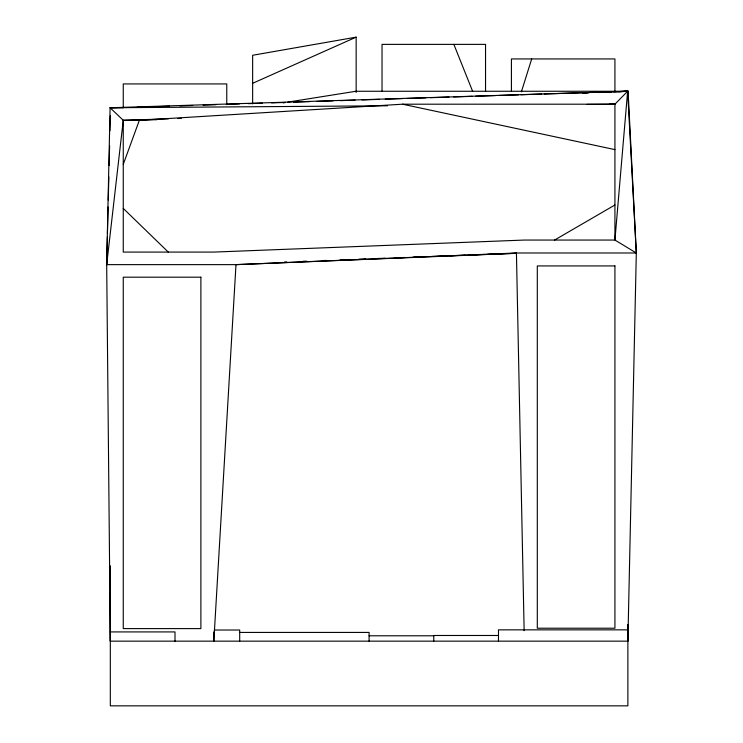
<?xml version="1.0" encoding="UTF-8"?>
<svg xmlns="http://www.w3.org/2000/svg" width="743" height="743" viewBox="0 0 743 743"><rect width="100%" height="100%" fill="white"/><g stroke="black" fill="none" stroke-linecap="round" stroke-linejoin="round"><path stroke-width="1.11" d="M287.727 102.135L355.971 91.259L628.095 91.259L636.314 252.991L627.872 641.153L110.317 641.153L110.335 592.45M627.872 641.153L627.872 624.909L627.872 705.85L110.317 705.85L110.317 565.85M110.317 641.153L106.686 264.638L110.094 107.754L628.095 91.259L628.095 93.572L628.095 91.259L544.127 93.989M487.278 254.385L516.246 253.298L235.986 264.638L106.686 264.638L107.363 236.952M107.447 233.488L108.106 206.953M108.274 200.034L108.84 176.964M109.128 165.429L109.602 145.823M109.973 130.824L110.345 115.824M627.64 91.259L614.925 240.054L636.314 252.991L627.64 91.259L614.925 104.196L609.13 104.392L614.925 104.196L614.925 240.054L524.354 240.054L213.826 252.081L123.254 252.081L123.254 120.301L110.094 107.754L387.465 105.794M106.686 264.638L123.254 120.301L168.475 118.824M521.382 91.816L531.691 58.938M123.254 164.361L139.34 120.301L402.557 104.196L614.925 104.196L587.072 104.392M554.566 240.054L614.925 204.994M252.639 83.3L356.157 37.15L356.157 92.476M356.157 37.15L252.639 55.27L252.639 103.806M283.176 102.859L285.451 102.497M618.826 91.788L628.095 91.259L613.746 91.863M582.484 93.237L588.27 92.986M598.691 92.531L611.433 91.965M636.314 252.991L516.431 252.991L235.986 264.638L213.826 641.153L213.826 631.884M284.504 261.982L286.826 261.898M303.042 261.285L306.525 261.155M321.589 260.598L326.223 260.421M340.127 259.901L345.913 259.678M358.665 259.205L365.612 258.945M377.203 258.508L385.311 258.202M394.579 257.858L405.009 257.468M413.127 257.162L424.708 256.725M431.664 256.465L445.568 255.945M450.202 255.768L465.267 255.202M468.74 255.072L484.965 254.468M177.753 118.518L181.236 118.406M156.745 119.716L123.254 120.301M136.991 107.298L146.269 106.992M157.869 106.611L169.469 106.24M179.908 105.896L192.669 105.478M203.108 105.135L215.869 104.717M226.309 104.373L239.45 103.964M248.348 103.658L262.27 103.203M271.548 102.896L285.461 102.441M293.587 102.181L309.822 101.642M316.778 101.419L333.022 100.89M339.978 100.658L355.061 100.166M362.017 99.943L379.413 99.367M385.218 99.181L402.613 98.615M407.257 98.457L425.813 97.853M430.457 97.704L449.013 97.092M453.648 96.943L472.214 96.339M475.687 96.218L495.414 95.578M498.887 95.466L518.605 94.816M520.927 94.742L541.805 94.064M110.094 107.754L123.44 107.754M627.872 629.85L498.479 629.85L498.479 641.153M214.29 630.027L239.701 630.027L239.701 641.153M110.317 631.921L175.004 631.921L175.004 641.153M239.701 632.423L369.095 632.423L369.095 641.153M498.479 635.479L433.782 635.479L433.782 641.153M369.095 635.794L433.782 635.794M402.557 104.196L614.925 149.612M123.254 208.411L168.28 252.081M453.862 44.376L472.697 91.482M516.431 252.991L524.14 630.723M614.925 91.268L614.925 58.938L511.416 58.938L511.416 91.268M485.541 91.454L485.541 44.376L382.032 44.376L382.032 91.454M226.764 104.633L226.764 83.931L123.254 83.931L123.254 106.927M614.925 265.929L537.3 265.929L537.3 628.216L614.925 628.216L614.925 265.929M200.889 277.185L123.254 277.185L123.254 628.606L200.889 628.606L200.889 277.185"/></g></svg>
